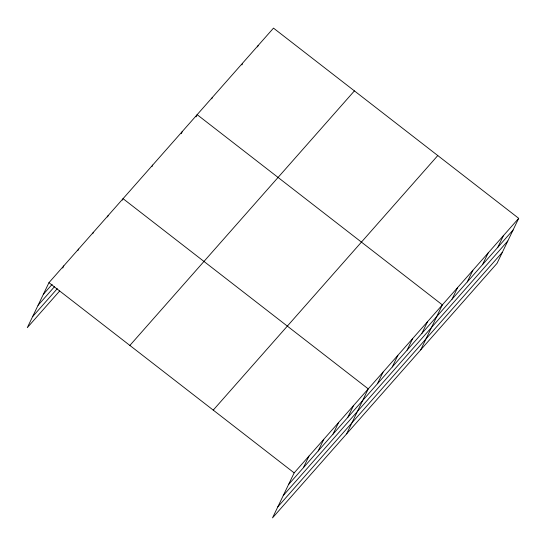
<?xml version="1.0" encoding="UTF-8"?>
<svg xmlns="http://www.w3.org/2000/svg" width="546" height="546" viewBox="0 0 546 546"><rect width="100%" height="100%" fill="white"/><g stroke="black" fill="none" stroke-linecap="round" stroke-linejoin="round"><path stroke-width="0.82" d="M518.7 218.332L294.164 472.884L272.509 517.881L497.044 263.329L518.7 218.332L273.491 28.119L48.956 282.671L27.3 327.668L59.685 290.957M62.722 268.059L63.773 265.868M77.894 250.525L78.597 249.072M92.711 233.729L93.414 232.268M107.535 216.926L108.231 215.472M122.352 200.123L123.055 198.669L368.257 388.882L346.608 433.879M151.993 166.523L152.689 165.069M181.279 133.654L182.33 131.47M196.096 116.851L197.147 114.667L442.356 304.88L420.7 349.877M211.718 98.812L212.421 97.359M241.905 64.926L242.608 63.466M257.521 46.888L258.224 45.434M303.371 467.738L308.981 456.081M318.195 450.935L323.798 439.284M333.012 434.138L338.622 422.481M347.829 417.335L353.439 405.685M377.47 383.736L383.08 372.085M392.287 366.932L397.897 355.282M407.111 350.136L412.715 338.479M421.928 333.333L427.538 321.683M452.02 299.222L457.623 287.571M467.287 281.913L472.897 270.263M482.555 264.605L488.165 252.955M497.822 247.297L503.432 235.647M43.346 294.321L52.129 284.37M38.049 305.323L54.518 286.657M32.596 316.66L57.296 288.663M129.873 345.441L354.409 90.889M213.24 410.114L437.783 155.562M288.554 484.534L513.09 229.989M283.258 495.543L507.794 240.991M277.805 506.872L502.34 252.327M48.956 282.671L294.164 472.884"/></g></svg>
